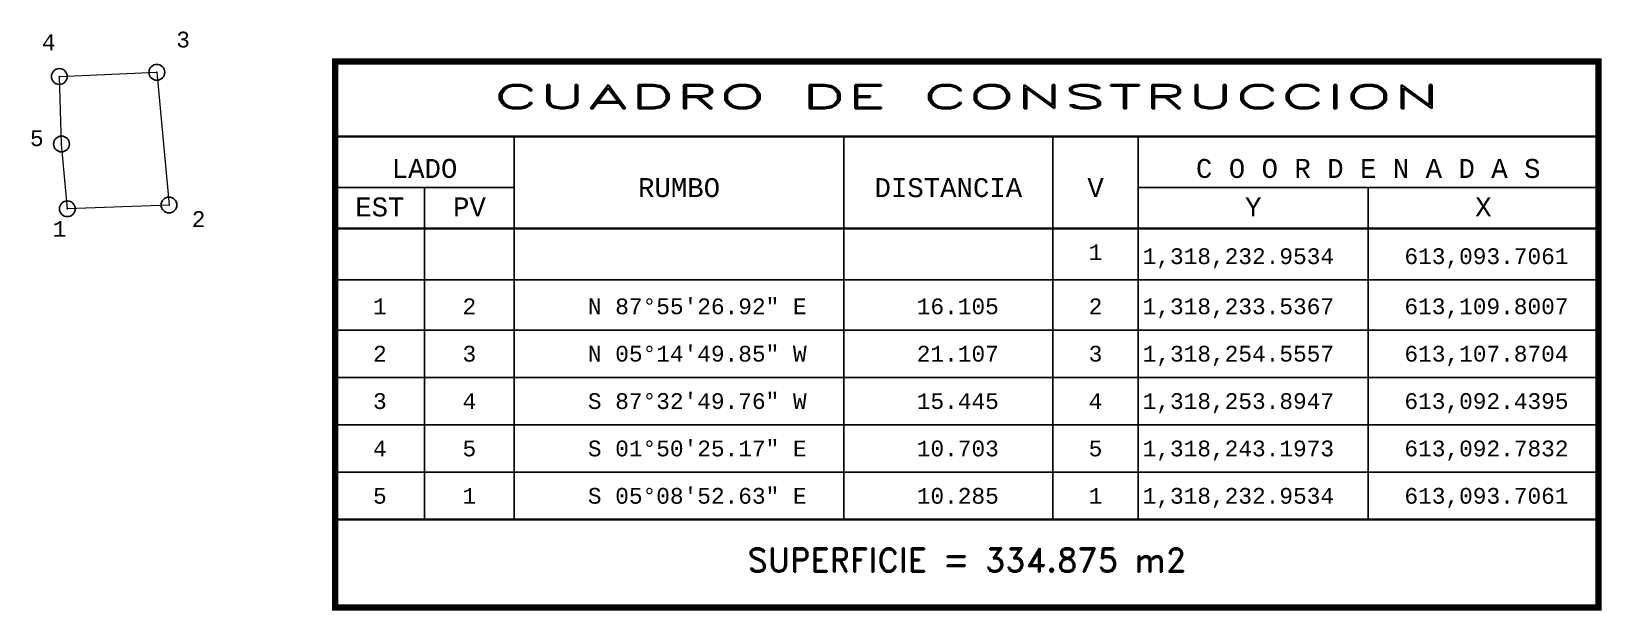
# Model space of a CAD drawing. Header units: millimetres. Extents: x 613088 to 613337, y 1318169 to 1318261.
import ezdxf
from ezdxf.enums import TextEntityAlignment as Align

# ---------------------------------------------------------------- set-up
doc = ezdxf.new("R2010")
doc.units = ezdxf.units.MM
doc.header["$PDMODE"] = 32
doc.header["$PDSIZE"] = 2.5
for name, color, linetype in [('CVL_CUADCON', 1, 'Continuous'), ('CVL_CUADCON_LIN', 8, 'Continuous'), ('CVL_CUADCON_TIT', 1, 'Continuous'), ('CVL_CUADCON_TX', 2, 'Continuous'), ('CVL_PUNTO', 2, 'Continuous'), ('CVL_PUNTO_NUM', 2, 'Continuous')]:
    doc.layers.add(name, color=color, linetype=linetype)
doc.styles.add('HUECA1', font='hueca1.shx')
doc.styles.add('MONOTXT4', font='monotxt4.shx')

msp = doc.modelspace()

# ---------------------------------------------------------------- linework, layer by layer
at = {"color": 7, "lineweight": 0, "ltscale": 0.5, "flags": 128}
msp.add_lwpolyline([(613093.71, 1318232.95), (613092.78, 1318243.2), (613092.44, 1318253.89), (613107.87, 1318254.56), (613109.8, 1318233.54), (613093.71, 1318232.95)], dxfattribs=at)
at = {"layer": 'CVL_CUADCON', "color": 1, "linetype": 'Continuous', "const_width": 1, "flags": 128}
msp.add_lwpolyline([(613136.09, 1318256.25), (613336.02, 1318256.25), (613336.02, 1318169.83), (613136.09, 1318169.83)], close=True, dxfattribs=at)
at = {"layer": 'CVL_CUADCON', "color": 1, "linetype": 'Continuous', "const_width": 0.375, "flags": 128}
for points in [[(613136.09, 1318244.37), (613336.02, 1318244.37)], [(613136.09, 1318229.83), (613336.02, 1318229.83)], [(613136.09, 1318183.75), (613336.02, 1318183.75)]]:
    msp.add_lwpolyline(points, dxfattribs=at)
at = {"layer": 'CVL_CUADCON_LIN', "color": 8, "linetype": 'Continuous'}
for p, q in [((613164.41, 1318244.37), (613164.41, 1318183.75)), ((613216.59, 1318244.37), (613216.59, 1318183.75)), ((613249.7, 1318244.37), (613249.7, 1318183.75)), ((613263.16, 1318244.37), (613263.16, 1318183.75)), ((613136.09, 1318236.3), (613164.41, 1318236.3)), ((613150.24, 1318236.3), (613150.24, 1318183.75)), ((613263.16, 1318236.3), (613336.02, 1318236.3)), ((613299.59, 1318236.3), (613299.59, 1318183.75)), ((613136.09, 1318221.69), (613336.02, 1318221.69)), ((613136.09, 1318213.75), (613336.02, 1318213.75)), ((613136.09, 1318206.25), (613336.02, 1318206.25)), ((613136.09, 1318198.75), (613336.02, 1318198.75)), ((613136.09, 1318191.25), (613336.02, 1318191.25)), ((613136.09, 1318183.75), (613336.02, 1318183.75))]:
    msp.add_line(p, q, dxfattribs=at)
at = {"layer": 'CVL_PUNTO', "color": 2}
for p in [(613092.44, 1318253.89), (613107.87, 1318254.56), (613092.78, 1318243.2), (613093.71, 1318232.95), (613109.8, 1318233.54)]:
    msp.add_point(p, dxfattribs=at)

# ---------------------------------------------------------------- texts
at = {"layer": 'CVL_CUADCON_TIT', "color": 1, "style": 'HUECA1', "width": 1.758658}
msp.add_text('CUADRO DE CONSTRUCCION', height=3.75, dxfattribs=at).set_placement((613161.09, 1318248.82), (613311.02, 1318248.82), align=Align.FIT)
at = {"layer": 'CVL_CUADCON_TIT', "color": 1, "style": 'MONOTXT4'}
for s, p in [('LADO', (613150.24, 1318237.83)), ('C O O R D E N A D A S', (613299.59, 1318237.83)), ('EST', (613143.17, 1318231.74)), ('PV', (613157.34, 1318231.74)), ('Y', (613281.39, 1318231.74)), ('X', (613317.82, 1318231.74))]:
    msp.add_text(s, height=3, dxfattribs=at).set_placement(p, align=Align.CENTER)
at = {"layer": 'CVL_CUADCON_TIT', "color": 1}
for s, height, style, p in [('RUMBO', 3, 'MONOTXT4', (613190.52, 1318236.3)), ('DISTANCIA', 3, 'MONOTXT4', (613233.14, 1318236.3)), ('V', 3, 'MONOTXT4', (613256.44, 1318236.3)), ('SUPERFICIE = 334.875 m2', 3.75, 'HUECA1', (613236.06, 1318177.33))]:
    msp.add_text(s, height=height, dxfattribs=dict(at, style=style)).set_placement(p, align=Align.MIDDLE)
at = {"layer": 'CVL_CUADCON_TX', "color": 2, "style": 'MONOTXT4'}
for s, p in [('1', (613256.43, 1318224.82)), ('1', (613143.17, 1318216.25)), ('2', (613157.33, 1318216.25)), ('2', (613256.43, 1318216.25)), ('2', (613143.17, 1318208.75)), ('3', (613157.33, 1318208.75)), ('3', (613256.43, 1318208.75)), ('3', (613143.17, 1318201.25)), ('4', (613157.33, 1318201.25)), ('4', (613256.43, 1318201.25)), ('4', (613143.17, 1318193.75)), ('5', (613157.33, 1318193.75)), ('5', (613256.43, 1318193.75)), ('5', (613143.17, 1318186.25)), ('1', (613157.33, 1318186.25)), ('1', (613256.43, 1318186.25))]:
    msp.add_text(s, height=2.5, dxfattribs=at).set_placement(p, align=Align.CENTER)
for s, p in [('1,318,232.9534', (613263.89, 1318224.19)), ('613,093.7061', (613305.32, 1318224.19)), ('N 87%%d55\'26.92" E', (613176.09, 1318216.25)), ('16.105', (613228.14, 1318216.25)), ('1,318,233.5367', (613263.89, 1318216.25)), ('613,109.8007', (613305.32, 1318216.25)), ('N 05%%d14\'49.85" W', (613176.09, 1318208.75)), ('21.107', (613228.14, 1318208.75)), ('1,318,254.5557', (613263.89, 1318208.75)), ('613,107.8704', (613305.32, 1318208.75)), ('S 87%%d32\'49.76" W', (613176.09, 1318201.25)), ('15.445', (613228.14, 1318201.25)), ('1,318,253.8947', (613263.89, 1318201.25)), ('613,092.4395', (613305.32, 1318201.25)), ('S 01%%d50\'25.17" E', (613176.09, 1318193.75)), ('10.703', (613228.14, 1318193.75)), ('1,318,243.1973', (613263.89, 1318193.75)), ('613,092.7832', (613305.32, 1318193.75)), ('S 05%%d08\'52.63" E', (613176.09, 1318186.25)), ('10.285', (613228.14, 1318186.25)), ('1,318,232.9534', (613263.89, 1318186.25)), ('613,093.7061', (613305.32, 1318186.25))]:
    msp.add_text(s, height=2.5, dxfattribs=at).set_placement(p)
at = {"layer": 'CVL_PUNTO_NUM', "color": 2, "style": 'MONOTXT4'}
for s, p in [('4', (613089.66, 1318258.05)), ('3', (613110.95, 1318258.49)), ('5', (613087.79, 1318242.87)), ('2', (613113.4, 1318230.07)), ('1', (613091.38, 1318228.53))]:
    msp.add_text(s, height=2.5, dxfattribs=at).set_placement(p)

doc.saveas('drawing.dxf')
